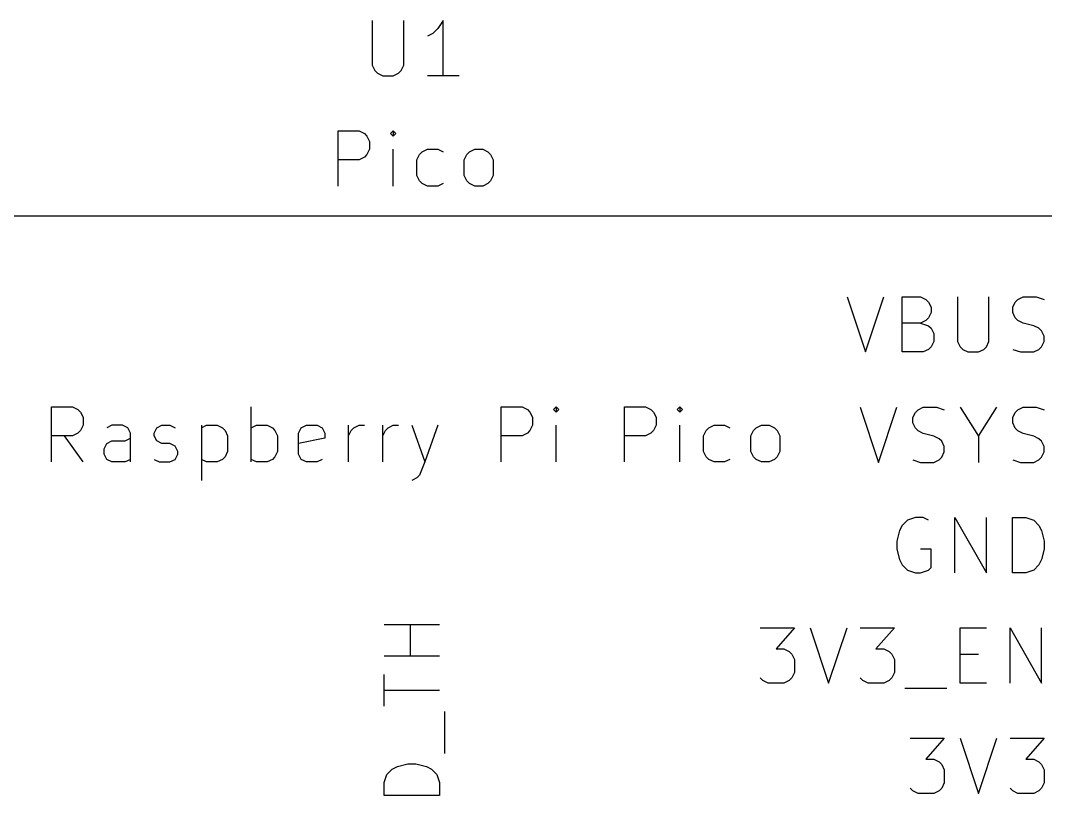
# Model space of a CAD drawing. Extents: x 0.4 to 11.3, y -7.9 to -0.4.
# Drawn here: x 5.243 to 6.172, y -1.975 to -1.273 of the extents above; entities that cross this region are included whole.
import ezdxf

# ---------------------------------------------------------------- set-up
doc = ezdxf.new("R2010")
doc.units = 0
doc.header["$MEASUREMENT"] = 0
for name, color, linetype in [('CYAN2', 4, 'CONTINUOUS'), ('LYELLOW', 51, 'CONTINUOUS'), ('MAGENTA2', 6, 'CONTINUOUS'), ('RED2', 1, 'CONTINUOUS')]:
    doc.layers.add(name, color=color, linetype=linetype)

msp = doc.modelspace()

# ---------------------------------------------------------------- linework, layer by layer
at = {"layer": 'CYAN2', "linetype": 'CONTINUOUS'}
for p, q in [((5.5619, -1.2728), (5.5619, -1.31328)), ((5.5619, -1.2728), (5.5619, -1.31328)), ((5.59047, -1.31328), (5.59047, -1.2728)), ((5.59047, -1.31328), (5.59047, -1.2728)), ((5.62143, -1.27995), (5.61667, -1.28471)), ((5.62143, -1.27995), (5.61667, -1.28471)), ((5.62619, -1.2728), (5.62143, -1.27995)), ((5.62619, -1.2728), (5.62143, -1.27995)), ((5.62619, -1.3228), (5.62619, -1.2728)), ((5.62619, -1.3228), (5.62619, -1.2728)), ((5.61667, -1.28471), (5.61191, -1.28709)), ((5.61667, -1.28471), (5.61191, -1.28709)), ((5.5619, -1.31328), (5.56428, -1.31804)), ((5.5619, -1.31328), (5.56428, -1.31804)), ((5.56428, -1.31804), (5.56667, -1.32043)), ((5.56428, -1.31804), (5.56667, -1.32043)), ((5.58571, -1.32043), (5.58809, -1.31804)), ((5.58571, -1.32043), (5.58809, -1.31804)), ((5.58809, -1.31804), (5.59047, -1.31328)), ((5.58809, -1.31804), (5.59047, -1.31328)), ((5.56667, -1.32043), (5.57143, -1.3228)), ((5.56667, -1.32043), (5.57143, -1.3228)), ((5.57143, -1.3228), (5.58095, -1.3228)), ((5.57143, -1.3228), (5.58095, -1.3228)), ((5.58095, -1.3228), (5.58571, -1.32043)), ((5.58095, -1.3228), (5.58571, -1.32043)), ((5.64048, -1.3228), (5.61191, -1.3228)), ((5.64048, -1.3228), (5.61191, -1.3228)), ((5.53095, -1.4228), (5.53095, -1.3728)), ((5.53095, -1.3728), (5.55, -1.3728)), ((5.53095, -1.4228), (5.53095, -1.3728)), ((5.53095, -1.3728), (5.55, -1.3728)), ((5.55, -1.3728), (5.55476, -1.37519)), ((5.55, -1.3728), (5.55476, -1.37519)), ((5.58095, -1.3728), (5.57857, -1.37519)), ((5.58095, -1.3728), (5.57857, -1.37519)), ((5.58333, -1.37519), (5.58095, -1.3728)), ((5.58095, -1.3728), (5.58095, -1.37757)), ((5.58333, -1.37519), (5.58095, -1.3728)), ((5.58095, -1.3728), (5.58095, -1.37757)), ((5.55476, -1.37519), (5.55714, -1.37757)), ((5.55476, -1.37519), (5.55714, -1.37757)), ((5.55714, -1.37757), (5.55952, -1.38233)), ((5.55714, -1.37757), (5.55952, -1.38233)), ((5.55952, -1.38233), (5.55952, -1.38947)), ((5.55952, -1.38233), (5.55952, -1.38947)), ((5.57857, -1.37519), (5.58095, -1.37757)), ((5.57857, -1.37519), (5.58095, -1.37757)), ((5.58095, -1.37757), (5.58333, -1.37519)), ((5.58095, -1.37757), (5.58333, -1.37519)), ((5.55952, -1.38947), (5.55714, -1.39423)), ((5.55952, -1.38947), (5.55714, -1.39423)), ((5.58095, -1.4228), (5.58095, -1.38947)), ((5.58095, -1.4228), (5.58095, -1.38947)), ((5.60476, -1.39423), (5.60714, -1.39185)), ((5.60476, -1.39423), (5.60714, -1.39185)), ((5.60714, -1.39185), (5.61191, -1.38947)), ((5.60714, -1.39185), (5.61191, -1.38947)), ((5.61191, -1.38947), (5.62143, -1.38947)), ((5.61191, -1.38947), (5.62143, -1.38947)), ((5.62143, -1.38947), (5.62619, -1.39185)), ((5.62143, -1.38947), (5.62619, -1.39185)), ((5.64762, -1.39423), (5.65, -1.39185)), ((5.64762, -1.39423), (5.65, -1.39185)), ((5.65, -1.39185), (5.65476, -1.38947)), ((5.65, -1.39185), (5.65476, -1.38947)), ((5.65476, -1.38947), (5.66191, -1.38947)), ((5.65476, -1.38947), (5.66191, -1.38947)), ((5.66191, -1.38947), (5.66667, -1.39185)), ((5.66191, -1.38947), (5.66667, -1.39185)), ((5.66667, -1.39185), (5.66905, -1.39423)), ((5.66667, -1.39185), (5.66905, -1.39423)), ((5.55, -1.399), (5.53095, -1.399)), ((5.55, -1.399), (5.53095, -1.399)), ((5.55476, -1.39661), (5.55, -1.399)), ((5.55476, -1.39661), (5.55, -1.399)), ((5.55714, -1.39423), (5.55476, -1.39661)), ((5.55714, -1.39423), (5.55476, -1.39661)), ((5.60238, -1.399), (5.60476, -1.39423)), ((5.60238, -1.399), (5.60476, -1.39423)), ((5.60238, -1.41328), (5.60238, -1.399)), ((5.60238, -1.41328), (5.60238, -1.399)), ((5.64524, -1.399), (5.64762, -1.39423)), ((5.64524, -1.399), (5.64762, -1.39423)), ((5.64524, -1.41328), (5.64524, -1.399)), ((5.64524, -1.41328), (5.64524, -1.399)), ((5.66905, -1.39423), (5.67143, -1.399)), ((5.66905, -1.39423), (5.67143, -1.399)), ((5.67143, -1.399), (5.67143, -1.41328)), ((5.67143, -1.399), (5.67143, -1.41328)), ((5.60476, -1.41804), (5.60238, -1.41328)), ((5.60476, -1.41804), (5.60238, -1.41328)), ((5.60714, -1.42043), (5.60476, -1.41804)), ((5.60714, -1.42043), (5.60476, -1.41804)), ((5.64762, -1.41804), (5.64524, -1.41328)), ((5.64762, -1.41804), (5.64524, -1.41328)), ((5.65, -1.42043), (5.64762, -1.41804)), ((5.65, -1.42043), (5.64762, -1.41804)), ((5.66905, -1.41804), (5.66667, -1.42043)), ((5.66905, -1.41804), (5.66667, -1.42043)), ((5.67143, -1.41328), (5.66905, -1.41804)), ((5.67143, -1.41328), (5.66905, -1.41804)), ((5.61191, -1.4228), (5.60714, -1.42043)), ((5.61191, -1.4228), (5.60714, -1.42043)), ((5.62143, -1.4228), (5.61191, -1.4228)), ((5.62143, -1.4228), (5.61191, -1.4228)), ((5.62619, -1.42043), (5.62143, -1.4228)), ((5.62619, -1.42043), (5.62143, -1.4228)), ((5.65476, -1.4228), (5.65, -1.42043)), ((5.65476, -1.4228), (5.65, -1.42043)), ((5.66191, -1.4228), (5.65476, -1.4228)), ((5.66191, -1.4228), (5.65476, -1.4228)), ((5.66667, -1.42043), (5.66191, -1.4228)), ((5.66667, -1.42043), (5.66191, -1.4228)), ((5.9919, -1.52313), (6.00857, -1.57313)), ((5.9919, -1.52313), (6.00857, -1.57313)), ((6.00857, -1.57313), (6.02524, -1.52313)), ((6.00857, -1.57313), (6.02524, -1.52313)), ((6.0419, -1.57313), (6.0419, -1.52313)), ((6.0419, -1.52313), (6.05857, -1.52313)), ((6.0419, -1.57313), (6.0419, -1.52313)), ((6.0419, -1.52313), (6.05857, -1.52313)), ((6.05857, -1.52313), (6.06333, -1.52551)), ((6.05857, -1.52313), (6.06333, -1.52551)), ((6.06333, -1.52551), (6.06571, -1.52789)), ((6.06333, -1.52551), (6.06571, -1.52789)), ((6.06571, -1.52789), (6.06809, -1.53265)), ((6.06571, -1.52789), (6.06809, -1.53265)), ((6.0919, -1.52313), (6.0919, -1.56361)), ((6.0919, -1.52313), (6.0919, -1.56361)), ((6.12047, -1.56361), (6.12047, -1.52313)), ((6.12047, -1.56361), (6.12047, -1.52313)), ((6.14191, -1.53265), (6.14428, -1.52789)), ((6.14191, -1.53265), (6.14428, -1.52789)), ((6.14428, -1.52789), (6.14667, -1.52551)), ((6.14428, -1.52789), (6.14667, -1.52551)), ((6.14667, -1.52551), (6.15143, -1.52313)), ((6.14667, -1.52551), (6.15143, -1.52313)), ((6.15143, -1.52313), (6.16333, -1.52313)), ((6.15143, -1.52313), (6.16333, -1.52313)), ((6.16333, -1.52313), (6.17048, -1.52551)), ((6.16333, -1.52313), (6.17048, -1.52551)), ((6.06809, -1.53742), (6.06571, -1.54218)), ((6.06809, -1.53742), (6.06571, -1.54218)), ((6.06809, -1.53265), (6.06809, -1.53742)), ((6.06809, -1.53265), (6.06809, -1.53742)), ((6.14191, -1.53742), (6.14191, -1.53265)), ((6.14191, -1.53742), (6.14191, -1.53265)), ((6.14428, -1.54218), (6.14191, -1.53742)), ((6.14428, -1.54218), (6.14191, -1.53742)), ((6.05857, -1.54694), (6.0419, -1.54694)), ((6.05857, -1.54694), (6.0419, -1.54694)), ((6.06333, -1.54456), (6.05857, -1.54694)), ((6.06333, -1.54456), (6.05857, -1.54694)), ((6.05857, -1.54694), (6.06571, -1.54932)), ((6.05857, -1.54694), (6.06571, -1.54932)), ((6.06571, -1.54218), (6.06333, -1.54456)), ((6.06571, -1.54218), (6.06333, -1.54456)), ((6.06571, -1.54932), (6.06809, -1.5517)), ((6.06571, -1.54932), (6.06809, -1.5517)), ((6.14667, -1.54456), (6.14428, -1.54218)), ((6.14667, -1.54456), (6.14428, -1.54218)), ((6.15143, -1.54694), (6.14667, -1.54456)), ((6.15143, -1.54694), (6.14667, -1.54456)), ((6.16095, -1.54932), (6.15143, -1.54694)), ((6.16095, -1.54932), (6.15143, -1.54694)), ((6.16571, -1.5517), (6.16095, -1.54932)), ((6.16571, -1.5517), (6.16095, -1.54932)), ((6.06809, -1.5517), (6.07047, -1.55646)), ((6.06809, -1.5517), (6.07047, -1.55646)), ((6.07047, -1.55646), (6.07047, -1.56361)), ((6.07047, -1.55646), (6.07047, -1.56361)), ((6.16809, -1.55408), (6.16571, -1.5517)), ((6.16809, -1.55408), (6.16571, -1.5517)), ((6.17048, -1.55885), (6.16809, -1.55408)), ((6.17048, -1.55885), (6.16809, -1.55408)), ((6.17048, -1.56361), (6.17048, -1.55885)), ((6.17048, -1.56361), (6.17048, -1.55885)), ((6.06809, -1.56837), (6.06571, -1.57075)), ((6.06809, -1.56837), (6.06571, -1.57075)), ((6.07047, -1.56361), (6.06809, -1.56837)), ((6.07047, -1.56361), (6.06809, -1.56837)), ((6.0919, -1.56361), (6.09428, -1.56837)), ((6.0919, -1.56361), (6.09428, -1.56837)), ((6.09428, -1.56837), (6.09667, -1.57075)), ((6.09428, -1.56837), (6.09667, -1.57075)), ((6.11571, -1.57075), (6.11809, -1.56837)), ((6.11571, -1.57075), (6.11809, -1.56837)), ((6.11809, -1.56837), (6.12047, -1.56361)), ((6.11809, -1.56837), (6.12047, -1.56361)), ((6.16571, -1.57075), (6.16809, -1.56837)), ((6.16571, -1.57075), (6.16809, -1.56837)), ((6.16809, -1.56837), (6.17048, -1.56361)), ((6.16809, -1.56837), (6.17048, -1.56361)), ((6.06095, -1.57313), (6.0419, -1.57313)), ((6.06095, -1.57313), (6.0419, -1.57313)), ((6.06571, -1.57075), (6.06095, -1.57313)), ((6.06571, -1.57075), (6.06095, -1.57313)), ((6.09667, -1.57075), (6.10143, -1.57313)), ((6.09667, -1.57075), (6.10143, -1.57313)), ((6.10143, -1.57313), (6.11095, -1.57313)), ((6.10143, -1.57313), (6.11095, -1.57313)), ((6.11095, -1.57313), (6.11571, -1.57075)), ((6.11095, -1.57313), (6.11571, -1.57075)), ((6.14191, -1.57075), (6.14905, -1.57313)), ((6.14191, -1.57075), (6.14905, -1.57313)), ((6.14905, -1.57313), (6.16095, -1.57313)), ((6.14905, -1.57313), (6.16095, -1.57313)), ((6.16095, -1.57313), (6.16571, -1.57075)), ((6.16095, -1.57313), (6.16571, -1.57075)), ((6.00381, -1.62313), (6.02047, -1.67313)), ((6.00381, -1.62313), (6.02047, -1.67313)), ((6.02047, -1.67313), (6.03714, -1.62313)), ((6.02047, -1.67313), (6.03714, -1.62313)), ((6.05619, -1.62551), (6.06095, -1.62313)), ((6.05619, -1.62551), (6.06095, -1.62313)), ((6.06095, -1.62313), (6.07285, -1.62313)), ((6.06095, -1.62313), (6.07285, -1.62313)), ((6.07285, -1.62313), (6.08, -1.62551)), ((6.07285, -1.62313), (6.08, -1.62551)), ((6.09428, -1.62313), (6.11095, -1.64932)), ((6.09428, -1.62313), (6.11095, -1.64932)), ((6.11095, -1.64932), (6.12762, -1.62313)), ((6.11095, -1.64932), (6.12762, -1.62313)), ((6.14667, -1.62551), (6.15143, -1.62313)), ((6.14667, -1.62551), (6.15143, -1.62313)), ((6.15143, -1.62313), (6.16333, -1.62313)), ((6.15143, -1.62313), (6.16333, -1.62313)), ((6.16333, -1.62313), (6.17048, -1.62551)), ((6.16333, -1.62313), (6.17048, -1.62551)), ((6.05143, -1.63265), (6.05381, -1.62789)), ((6.05143, -1.63265), (6.05381, -1.62789)), ((6.05143, -1.63742), (6.05143, -1.63265)), ((6.05143, -1.63742), (6.05143, -1.63265)), ((6.05381, -1.62789), (6.05619, -1.62551)), ((6.05381, -1.62789), (6.05619, -1.62551)), ((6.14191, -1.63265), (6.14428, -1.62789)), ((6.14191, -1.63265), (6.14428, -1.62789)), ((6.14191, -1.63742), (6.14191, -1.63265)), ((6.14191, -1.63742), (6.14191, -1.63265)), ((6.14428, -1.62789), (6.14667, -1.62551)), ((6.14428, -1.62789), (6.14667, -1.62551)), ((6.05381, -1.64218), (6.05143, -1.63742)), ((6.05381, -1.64218), (6.05143, -1.63742)), ((6.05619, -1.64456), (6.05381, -1.64218)), ((6.05619, -1.64456), (6.05381, -1.64218)), ((6.14428, -1.64218), (6.14191, -1.63742)), ((6.14428, -1.64218), (6.14191, -1.63742)), ((6.14667, -1.64456), (6.14428, -1.64218)), ((6.14667, -1.64456), (6.14428, -1.64218)), ((6.06095, -1.64694), (6.05619, -1.64456)), ((6.06095, -1.64694), (6.05619, -1.64456)), ((6.07048, -1.64932), (6.06095, -1.64694)), ((6.07048, -1.64932), (6.06095, -1.64694)), ((6.07524, -1.6517), (6.07048, -1.64932)), ((6.07524, -1.6517), (6.07048, -1.64932)), ((6.07762, -1.65408), (6.07524, -1.6517)), ((6.07762, -1.65408), (6.07524, -1.6517)), ((6.11095, -1.64932), (6.11095, -1.67313)), ((6.11095, -1.64932), (6.11095, -1.67313)), ((6.15143, -1.64694), (6.14667, -1.64456)), ((6.15143, -1.64694), (6.14667, -1.64456)), ((6.16095, -1.64932), (6.15143, -1.64694)), ((6.16095, -1.64932), (6.15143, -1.64694)), ((6.16571, -1.6517), (6.16095, -1.64932)), ((6.16571, -1.6517), (6.16095, -1.64932)), ((6.16809, -1.65408), (6.16571, -1.6517)), ((6.16809, -1.65408), (6.16571, -1.6517)), ((6.08, -1.65885), (6.07762, -1.65408)), ((6.08, -1.65885), (6.07762, -1.65408)), ((6.08, -1.66361), (6.08, -1.65885)), ((6.08, -1.66361), (6.08, -1.65885)), ((6.17048, -1.65885), (6.16809, -1.65408)), ((6.17048, -1.65885), (6.16809, -1.65408)), ((6.17048, -1.66361), (6.17048, -1.65885)), ((6.17048, -1.66361), (6.17048, -1.65885)), ((6.05143, -1.67075), (6.05857, -1.67313)), ((6.05143, -1.67075), (6.05857, -1.67313)), ((6.07048, -1.67313), (6.07524, -1.67075)), ((6.07048, -1.67313), (6.07524, -1.67075)), ((6.07524, -1.67075), (6.07762, -1.66837)), ((6.07524, -1.67075), (6.07762, -1.66837)), ((6.07762, -1.66837), (6.08, -1.66361)), ((6.07762, -1.66837), (6.08, -1.66361)), ((6.14191, -1.67075), (6.14905, -1.67313)), ((6.14191, -1.67075), (6.14905, -1.67313)), ((6.16095, -1.67313), (6.16571, -1.67075)), ((6.16095, -1.67313), (6.16571, -1.67075)), ((6.16571, -1.67075), (6.16809, -1.66837)), ((6.16571, -1.67075), (6.16809, -1.66837)), ((6.16809, -1.66837), (6.17048, -1.66361)), ((6.16809, -1.66837), (6.17048, -1.66361)), ((6.05857, -1.67313), (6.07048, -1.67313)), ((6.05857, -1.67313), (6.07048, -1.67313)), ((6.14905, -1.67313), (6.16095, -1.67313)), ((6.14905, -1.67313), (6.16095, -1.67313)), ((6.04667, -1.72551), (6.0419, -1.73028)), ((6.04667, -1.72551), (6.0419, -1.73028)), ((6.05381, -1.72313), (6.04667, -1.72551)), ((6.05381, -1.72313), (6.04667, -1.72551)), ((6.06095, -1.72313), (6.05381, -1.72313)), ((6.06095, -1.72313), (6.05381, -1.72313)), ((6.06571, -1.72551), (6.06095, -1.72313)), ((6.06571, -1.72551), (6.06095, -1.72313)), ((6.08952, -1.77313), (6.08952, -1.72313)), ((6.08952, -1.72313), (6.11809, -1.77313)), ((6.08952, -1.77313), (6.08952, -1.72313)), ((6.08952, -1.72313), (6.11809, -1.77313)), ((6.11809, -1.77313), (6.11809, -1.72313)), ((6.11809, -1.77313), (6.11809, -1.72313)), ((6.1419, -1.77313), (6.1419, -1.72313)), ((6.1419, -1.72313), (6.15381, -1.72313)), ((6.1419, -1.77313), (6.1419, -1.72313)), ((6.1419, -1.72313), (6.15381, -1.72313)), ((6.15381, -1.72313), (6.16095, -1.72551)), ((6.15381, -1.72313), (6.16095, -1.72551)), ((6.16095, -1.72551), (6.16571, -1.73028)), ((6.16095, -1.72551), (6.16571, -1.73028)), ((6.03952, -1.73504), (6.03714, -1.74456)), ((6.03952, -1.73504), (6.03714, -1.74456)), ((6.0419, -1.73028), (6.03952, -1.73504)), ((6.0419, -1.73028), (6.03952, -1.73504)), ((6.16571, -1.73028), (6.16809, -1.73504)), ((6.16571, -1.73028), (6.16809, -1.73504)), ((6.16809, -1.73504), (6.17047, -1.74456)), ((6.16809, -1.73504), (6.17047, -1.74456)), ((6.03714, -1.74456), (6.03714, -1.7517)), ((6.03714, -1.74456), (6.03714, -1.7517)), ((6.17047, -1.74456), (6.17047, -1.7517)), ((6.17047, -1.74456), (6.17047, -1.7517)), ((6.03714, -1.7517), (6.03952, -1.76122)), ((6.03714, -1.7517), (6.03952, -1.76122)), ((6.06809, -1.7517), (6.05857, -1.7517)), ((6.06809, -1.7517), (6.05857, -1.7517)), ((6.06809, -1.76837), (6.06809, -1.7517)), ((6.06809, -1.76837), (6.06809, -1.7517)), ((6.17047, -1.7517), (6.16809, -1.76122)), ((6.17047, -1.7517), (6.16809, -1.76122)), ((6.03952, -1.76122), (6.0419, -1.76599)), ((6.03952, -1.76122), (6.0419, -1.76599)), ((6.16809, -1.76122), (6.16571, -1.76599)), ((6.16809, -1.76122), (6.16571, -1.76599)), ((6.0419, -1.76599), (6.04667, -1.77075)), ((6.0419, -1.76599), (6.04667, -1.77075)), ((6.04667, -1.77075), (6.05381, -1.77313)), ((6.04667, -1.77075), (6.05381, -1.77313)), ((6.05857, -1.77313), (6.06571, -1.77075)), ((6.05857, -1.77313), (6.06571, -1.77075)), ((6.06571, -1.77075), (6.06809, -1.76837)), ((6.06571, -1.77075), (6.06809, -1.76837)), ((6.16095, -1.77075), (6.15381, -1.77313)), ((6.16095, -1.77075), (6.15381, -1.77313)), ((6.16571, -1.76599), (6.16095, -1.77075)), ((6.16571, -1.76599), (6.16095, -1.77075)), ((6.05381, -1.77313), (6.05857, -1.77313)), ((6.05381, -1.77313), (6.05857, -1.77313)), ((6.15381, -1.77313), (6.1419, -1.77313)), ((6.15381, -1.77313), (6.1419, -1.77313)), ((5.91333, -1.82313), (5.94429, -1.82313)), ((5.91333, -1.82313), (5.94429, -1.82313)), ((5.94429, -1.82313), (5.92762, -1.84218)), ((5.94429, -1.82313), (5.92762, -1.84218)), ((5.95857, -1.82313), (5.97524, -1.87313)), ((5.95857, -1.82313), (5.97524, -1.87313)), ((5.97524, -1.87313), (5.99191, -1.82313)), ((5.97524, -1.87313), (5.99191, -1.82313)), ((6.00381, -1.82313), (6.03476, -1.82313)), ((6.00381, -1.82313), (6.03476, -1.82313)), ((6.03476, -1.82313), (6.01809, -1.84218)), ((6.03476, -1.82313), (6.01809, -1.84218)), ((6.09428, -1.87313), (6.09428, -1.82313)), ((6.09428, -1.82313), (6.11809, -1.82313)), ((6.09428, -1.87313), (6.09428, -1.82313)), ((6.09428, -1.82313), (6.11809, -1.82313)), ((6.13952, -1.87313), (6.13952, -1.82313)), ((6.13952, -1.82313), (6.16809, -1.87313)), ((6.13952, -1.87313), (6.13952, -1.82313)), ((6.13952, -1.82313), (6.16809, -1.87313)), ((6.16809, -1.87313), (6.16809, -1.82313)), ((6.16809, -1.87313), (6.16809, -1.82313)), ((5.92762, -1.84218), (5.93476, -1.84218)), ((5.92762, -1.84218), (5.93476, -1.84218)), ((5.93476, -1.84218), (5.93952, -1.84456)), ((5.93476, -1.84218), (5.93952, -1.84456)), ((5.93952, -1.84456), (5.94191, -1.84694)), ((5.93952, -1.84456), (5.94191, -1.84694)), ((5.94191, -1.84694), (5.94429, -1.8517)), ((5.94191, -1.84694), (5.94429, -1.8517)), ((6.01809, -1.84218), (6.02524, -1.84218)), ((6.01809, -1.84218), (6.02524, -1.84218)), ((6.02524, -1.84218), (6.03, -1.84456)), ((6.02524, -1.84218), (6.03, -1.84456)), ((6.03, -1.84456), (6.03238, -1.84694)), ((6.03, -1.84456), (6.03238, -1.84694)), ((6.03238, -1.84694), (6.03476, -1.8517)), ((6.03238, -1.84694), (6.03476, -1.8517)), ((6.09428, -1.84694), (6.11095, -1.84694)), ((6.09428, -1.84694), (6.11095, -1.84694)), ((5.94429, -1.8517), (5.94429, -1.86361)), ((5.94429, -1.8517), (5.94429, -1.86361)), ((6.03476, -1.8517), (6.03476, -1.86361)), ((6.03476, -1.8517), (6.03476, -1.86361)), ((5.94429, -1.86361), (5.94191, -1.86837)), ((5.94429, -1.86361), (5.94191, -1.86837)), ((6.03476, -1.86361), (6.03238, -1.86837)), ((6.03476, -1.86361), (6.03238, -1.86837)), ((5.91572, -1.87075), (5.91333, -1.86837)), ((5.91572, -1.87075), (5.91333, -1.86837)), ((5.92048, -1.87313), (5.91572, -1.87075)), ((5.92048, -1.87313), (5.91572, -1.87075)), ((5.93476, -1.87313), (5.92048, -1.87313)), ((5.93476, -1.87313), (5.92048, -1.87313)), ((5.93952, -1.87075), (5.93476, -1.87313)), ((5.93952, -1.87075), (5.93476, -1.87313)), ((5.94191, -1.86837), (5.93952, -1.87075)), ((5.94191, -1.86837), (5.93952, -1.87075)), ((6.00619, -1.87075), (6.00381, -1.86837)), ((6.00619, -1.87075), (6.00381, -1.86837)), ((6.01095, -1.87313), (6.00619, -1.87075)), ((6.01095, -1.87313), (6.00619, -1.87075)), ((6.02524, -1.87313), (6.01095, -1.87313)), ((6.02524, -1.87313), (6.01095, -1.87313)), ((6.03, -1.87075), (6.02524, -1.87313)), ((6.03, -1.87075), (6.02524, -1.87313)), ((6.03238, -1.86837), (6.03, -1.87075)), ((6.03238, -1.86837), (6.03, -1.87075)), ((6.11809, -1.87313), (6.09428, -1.87313)), ((6.11809, -1.87313), (6.09428, -1.87313)), ((6.04429, -1.87789), (6.08238, -1.87789)), ((6.04429, -1.87789), (6.08238, -1.87789)), ((6.04905, -1.92313), (6.08, -1.92313)), ((6.04905, -1.92313), (6.08, -1.92313)), ((6.08, -1.92313), (6.06333, -1.94218)), ((6.08, -1.92313), (6.06333, -1.94218)), ((6.09428, -1.92313), (6.11095, -1.97313)), ((6.09428, -1.92313), (6.11095, -1.97313)), ((6.11095, -1.97313), (6.12762, -1.92313)), ((6.11095, -1.97313), (6.12762, -1.92313)), ((6.13952, -1.92313), (6.17048, -1.92313)), ((6.13952, -1.92313), (6.17048, -1.92313)), ((6.17048, -1.92313), (6.15381, -1.94218)), ((6.17048, -1.92313), (6.15381, -1.94218)), ((6.06333, -1.94218), (6.07048, -1.94218)), ((6.06333, -1.94218), (6.07048, -1.94218)), ((6.07048, -1.94218), (6.07524, -1.94456)), ((6.07048, -1.94218), (6.07524, -1.94456)), ((6.07524, -1.94456), (6.07762, -1.94694)), ((6.07524, -1.94456), (6.07762, -1.94694)), ((6.07762, -1.94694), (6.08, -1.9517)), ((6.07762, -1.94694), (6.08, -1.9517)), ((6.15381, -1.94218), (6.16095, -1.94218)), ((6.15381, -1.94218), (6.16095, -1.94218)), ((6.16095, -1.94218), (6.16571, -1.94456)), ((6.16095, -1.94218), (6.16571, -1.94456)), ((6.16571, -1.94456), (6.16809, -1.94694)), ((6.16571, -1.94456), (6.16809, -1.94694)), ((6.16809, -1.94694), (6.17048, -1.9517)), ((6.16809, -1.94694), (6.17048, -1.9517)), ((6.08, -1.9517), (6.08, -1.96361)), ((6.08, -1.9517), (6.08, -1.96361)), ((6.17048, -1.9517), (6.17048, -1.96361)), ((6.17048, -1.9517), (6.17048, -1.96361)), ((6.08, -1.96361), (6.07762, -1.96837)), ((6.08, -1.96361), (6.07762, -1.96837)), ((6.17048, -1.96361), (6.16809, -1.96837)), ((6.17048, -1.96361), (6.16809, -1.96837)), ((6.05143, -1.97075), (6.04905, -1.96837)), ((6.05143, -1.97075), (6.04905, -1.96837)), ((6.05619, -1.97313), (6.05143, -1.97075)), ((6.05619, -1.97313), (6.05143, -1.97075)), ((6.07048, -1.97313), (6.05619, -1.97313)), ((6.07048, -1.97313), (6.05619, -1.97313)), ((6.07524, -1.97075), (6.07048, -1.97313)), ((6.07524, -1.97075), (6.07048, -1.97313)), ((6.07762, -1.96837), (6.07524, -1.97075)), ((6.07762, -1.96837), (6.07524, -1.97075)), ((6.14191, -1.97075), (6.13952, -1.96837)), ((6.14191, -1.97075), (6.13952, -1.96837)), ((6.14667, -1.97313), (6.14191, -1.97075)), ((6.14667, -1.97313), (6.14191, -1.97075)), ((6.16095, -1.97313), (6.14667, -1.97313)), ((6.16095, -1.97313), (6.14667, -1.97313)), ((6.16571, -1.97075), (6.16095, -1.97313)), ((6.16571, -1.97075), (6.16095, -1.97313)), ((6.16809, -1.96837), (6.16571, -1.97075)), ((6.16809, -1.96837), (6.16571, -1.97075))]:
    msp.add_line(p, q, dxfattribs=at)
at = {"layer": 'LYELLOW', "linetype": 'CONTINUOUS'}
msp.add_line((6.2, -1.45), (5, -1.45), dxfattribs=at)
at = {"layer": 'MAGENTA2', "linetype": 'CONTINUOUS'}
for p, q in [((5.6228, -1.82024), (5.5728, -1.82024)), ((5.6228, -1.82024), (5.5728, -1.82024)), ((5.59661, -1.84881), (5.59661, -1.82024)), ((5.59661, -1.84881), (5.59661, -1.82024)), ((5.6228, -1.84881), (5.5728, -1.84881)), ((5.6228, -1.84881), (5.5728, -1.84881)), ((5.5728, -1.89405), (5.5728, -1.86548)), ((5.5728, -1.89405), (5.5728, -1.86548)), ((5.6228, -1.87976), (5.5728, -1.87976)), ((5.6228, -1.87976), (5.5728, -1.87976)), ((5.62757, -1.93691), (5.62757, -1.89881)), ((5.62757, -1.93691), (5.62757, -1.89881)), ((5.57995, -1.95119), (5.58471, -1.94881)), ((5.57995, -1.95119), (5.58471, -1.94881)), ((5.58471, -1.94881), (5.59423, -1.94643)), ((5.58471, -1.94881), (5.59423, -1.94643)), ((5.59423, -1.94643), (5.60137, -1.94643)), ((5.59423, -1.94643), (5.60137, -1.94643)), ((5.60137, -1.94643), (5.6109, -1.94881)), ((5.60137, -1.94643), (5.6109, -1.94881)), ((5.6109, -1.94881), (5.61566, -1.95119)), ((5.6109, -1.94881), (5.61566, -1.95119)), ((5.5728, -1.96309), (5.57519, -1.95595)), ((5.5728, -1.96309), (5.57519, -1.95595)), ((5.57519, -1.95595), (5.57995, -1.95119)), ((5.57519, -1.95595), (5.57995, -1.95119)), ((5.61566, -1.95119), (5.62043, -1.95595)), ((5.61566, -1.95119), (5.62043, -1.95595)), ((5.62043, -1.95595), (5.6228, -1.96309)), ((5.62043, -1.95595), (5.6228, -1.96309)), ((5.5728, -1.975), (5.5728, -1.96309)), ((5.5728, -1.975), (5.5728, -1.96309)), ((5.6228, -1.96309), (5.6228, -1.975)), ((5.6228, -1.96309), (5.6228, -1.975)), ((5.6228, -1.975), (5.5728, -1.975)), ((5.6228, -1.975), (5.5728, -1.975))]:
    msp.add_line(p, q, dxfattribs=at)
at = {"layer": 'RED2', "linetype": 'CONTINUOUS'}
for p, q in [((6.2, -1.45), (5, -1.45)), ((5.27143, -1.6728), (5.27143, -1.6228)), ((5.27143, -1.6228), (5.29048, -1.6228)), ((5.29048, -1.6228), (5.29524, -1.62519)), ((5.45238, -1.6728), (5.45238, -1.6228)), ((5.67857, -1.6728), (5.67857, -1.6228)), ((5.67857, -1.6228), (5.69761, -1.6228)), ((5.69761, -1.6228), (5.70238, -1.62519)), ((5.72857, -1.6228), (5.72619, -1.62519)), ((5.73095, -1.62519), (5.72857, -1.6228)), ((5.72857, -1.6228), (5.72857, -1.62757)), ((5.79047, -1.6728), (5.79047, -1.6228)), ((5.79047, -1.6228), (5.80952, -1.6228)), ((5.80952, -1.6228), (5.81428, -1.62519)), ((5.84047, -1.6228), (5.83809, -1.62519)), ((5.84285, -1.62519), (5.84047, -1.6228)), ((5.84047, -1.6228), (5.84047, -1.62757)), ((5.29524, -1.62519), (5.29762, -1.62757)), ((5.29762, -1.62757), (5.3, -1.63233)), ((5.3, -1.63233), (5.3, -1.63947)), ((5.70238, -1.62519), (5.70476, -1.62757)), ((5.70476, -1.62757), (5.70714, -1.63233)), ((5.70714, -1.63233), (5.70714, -1.63947)), ((5.72619, -1.62519), (5.72857, -1.62757)), ((5.72857, -1.62757), (5.73095, -1.62519)), ((5.81428, -1.62519), (5.81667, -1.62757)), ((5.81667, -1.62757), (5.81904, -1.63233)), ((5.81904, -1.63233), (5.81904, -1.63947)), ((5.83809, -1.62519), (5.84047, -1.62757)), ((5.84047, -1.62757), (5.84285, -1.62519)), ((5.3, -1.63947), (5.29762, -1.64423)), ((5.32619, -1.63947), (5.32143, -1.64185)), ((5.33572, -1.63947), (5.32619, -1.63947)), ((5.34048, -1.64185), (5.33572, -1.63947)), ((5.34286, -1.64661), (5.34048, -1.64185)), ((5.36429, -1.64661), (5.36667, -1.64185)), ((5.36667, -1.64185), (5.37143, -1.63947)), ((5.37143, -1.63947), (5.37857, -1.63947)), ((5.37857, -1.63947), (5.38333, -1.64185)), ((5.40714, -1.63947), (5.40714, -1.68947)), ((5.40714, -1.64185), (5.41191, -1.63947)), ((5.41191, -1.63947), (5.42143, -1.63947)), ((5.42143, -1.63947), (5.42619, -1.64185)), ((5.42619, -1.64185), (5.42857, -1.64423)), ((5.45238, -1.64185), (5.45714, -1.63947)), ((5.45714, -1.63947), (5.46667, -1.63947)), ((5.46667, -1.63947), (5.47143, -1.64185)), ((5.47143, -1.64185), (5.47381, -1.64423)), ((5.49524, -1.64661), (5.49761, -1.64185)), ((5.49761, -1.64185), (5.50238, -1.63947)), ((5.50238, -1.63947), (5.5119, -1.63947)), ((5.5119, -1.63947), (5.51666, -1.64185)), ((5.51666, -1.64185), (5.51904, -1.64661)), ((5.54047, -1.6728), (5.54047, -1.63947)), ((5.54285, -1.64423), (5.54524, -1.64185)), ((5.54524, -1.64185), (5.55, -1.63947)), ((5.55, -1.63947), (5.55476, -1.63947)), ((5.57143, -1.6728), (5.57143, -1.63947)), ((5.57381, -1.64423), (5.57619, -1.64185)), ((5.57619, -1.64185), (5.58095, -1.63947)), ((5.58095, -1.63947), (5.58571, -1.63947)), ((5.59762, -1.63947), (5.60952, -1.6728)), ((5.62143, -1.63947), (5.60952, -1.6728)), ((5.70714, -1.63947), (5.70476, -1.64423)), ((5.72857, -1.6728), (5.72857, -1.63947)), ((5.81904, -1.63947), (5.81667, -1.64423)), ((5.84047, -1.6728), (5.84047, -1.63947)), ((5.86428, -1.64423), (5.86667, -1.64185)), ((5.86667, -1.64185), (5.87143, -1.63947)), ((5.87143, -1.63947), (5.88095, -1.63947)), ((5.88095, -1.63947), (5.88571, -1.64185)), ((5.90714, -1.64423), (5.90952, -1.64185)), ((5.90952, -1.64185), (5.91429, -1.63947)), ((5.91429, -1.63947), (5.92143, -1.63947)), ((5.92143, -1.63947), (5.92619, -1.64185)), ((5.92619, -1.64185), (5.92857, -1.64423)), ((5.29048, -1.649), (5.27143, -1.649)), ((5.3, -1.6728), (5.28333, -1.649)), ((5.29524, -1.64661), (5.29048, -1.649)), ((5.29762, -1.64423), (5.29524, -1.64661)), ((5.3381, -1.65376), (5.34286, -1.65137)), ((5.34286, -1.6728), (5.34286, -1.64661)), ((5.36429, -1.649), (5.36429, -1.64661)), ((5.36667, -1.65376), (5.36429, -1.649)), ((5.42857, -1.64423), (5.43095, -1.649)), ((5.43095, -1.649), (5.43095, -1.66328)), ((5.47381, -1.64423), (5.47619, -1.649)), ((5.47619, -1.649), (5.47619, -1.66328)), ((5.49524, -1.66566), (5.49524, -1.64661)), ((5.51904, -1.65137), (5.49524, -1.65614)), ((5.51904, -1.64661), (5.51904, -1.65137)), ((5.54047, -1.649), (5.54285, -1.64423)), ((5.57143, -1.649), (5.57381, -1.64423)), ((5.69761, -1.649), (5.67857, -1.649)), ((5.70238, -1.64661), (5.69761, -1.649)), ((5.70476, -1.64423), (5.70238, -1.64661)), ((5.80952, -1.649), (5.79047, -1.649)), ((5.81428, -1.64661), (5.80952, -1.649)), ((5.81667, -1.64423), (5.81428, -1.64661)), ((5.86191, -1.649), (5.86428, -1.64423)), ((5.86191, -1.66328), (5.86191, -1.649)), ((5.90476, -1.649), (5.90714, -1.64423)), ((5.90476, -1.66328), (5.90476, -1.649)), ((5.92857, -1.64423), (5.93095, -1.649)), ((5.93095, -1.649), (5.93095, -1.66328)), ((5.31905, -1.6609), (5.32143, -1.65614)), ((5.31905, -1.66566), (5.31905, -1.6609)), ((5.32143, -1.65614), (5.32619, -1.65376)), ((5.32619, -1.65376), (5.3381, -1.65376)), ((5.37143, -1.65614), (5.36667, -1.65376)), ((5.37857, -1.65614), (5.37143, -1.65614)), ((5.38333, -1.65852), (5.37857, -1.65614)), ((5.38571, -1.66328), (5.38333, -1.65852)), ((5.32143, -1.67043), (5.31905, -1.66566)), ((5.32619, -1.6728), (5.32143, -1.67043)), ((5.34286, -1.67043), (5.3381, -1.6728)), ((5.36429, -1.67043), (5.36905, -1.6728)), ((5.37857, -1.6728), (5.38333, -1.67043)), ((5.38333, -1.67043), (5.38571, -1.66566)), ((5.38571, -1.66566), (5.38571, -1.66328)), ((5.41191, -1.6728), (5.40714, -1.67043)), ((5.42619, -1.67043), (5.42143, -1.6728)), ((5.42857, -1.66804), (5.42619, -1.67043)), ((5.43095, -1.66328), (5.42857, -1.66804)), ((5.45714, -1.6728), (5.45238, -1.67043)), ((5.47143, -1.67043), (5.46667, -1.6728)), ((5.47381, -1.66804), (5.47143, -1.67043)), ((5.47619, -1.66328), (5.47381, -1.66804)), ((5.49761, -1.67043), (5.49524, -1.66566)), ((5.50238, -1.6728), (5.49761, -1.67043)), ((5.51666, -1.67043), (5.5119, -1.6728)), ((5.86428, -1.66804), (5.86191, -1.66328)), ((5.86667, -1.67043), (5.86428, -1.66804)), ((5.87143, -1.6728), (5.86667, -1.67043)), ((5.88571, -1.67043), (5.88095, -1.6728)), ((5.90714, -1.66804), (5.90476, -1.66328)), ((5.90952, -1.67043), (5.90714, -1.66804)), ((5.91429, -1.6728), (5.90952, -1.67043)), ((5.92619, -1.67043), (5.92143, -1.6728)), ((5.92857, -1.66804), (5.92619, -1.67043)), ((5.93095, -1.66328), (5.92857, -1.66804)), ((5.3381, -1.6728), (5.32619, -1.6728)), ((5.36905, -1.6728), (5.37857, -1.6728)), ((5.42143, -1.6728), (5.41191, -1.6728)), ((5.46667, -1.6728), (5.45714, -1.6728)), ((5.5119, -1.6728), (5.50238, -1.6728)), ((5.60952, -1.6728), (5.60476, -1.68471)), ((5.88095, -1.6728), (5.87143, -1.6728)), ((5.92143, -1.6728), (5.91429, -1.6728)), ((5.60238, -1.68709), (5.59762, -1.68947)), ((5.60476, -1.68471), (5.60238, -1.68709))]:
    msp.add_line(p, q, dxfattribs=at)

doc.saveas('drawing.dxf')
